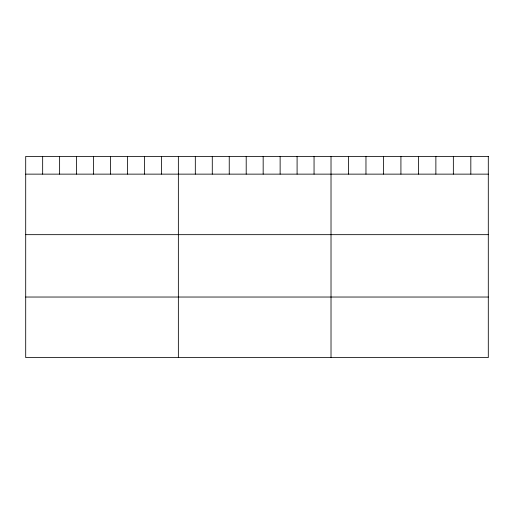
<?xml version="1.0" encoding="UTF-8"?>
<svg xmlns="http://www.w3.org/2000/svg" width="514" height="514" viewBox="0 0 514 514"><rect width="100%" height="100%" fill="white"/><g stroke="black" fill="none" stroke-linecap="round" stroke-linejoin="round"><path stroke-width="0.77" d="M25.7 174.137L488.3 174.137M25.7 234.667L488.3 234.667M25.7 297.034L488.3 297.034M470.824 156.429L470.824 174.137M453.348 156.429L453.348 174.137M435.872 156.429L435.872 174.137M418.396 156.429L418.396 174.137M400.92 156.429L400.92 174.137M383.444 156.429L383.444 174.137M365.968 156.429L365.968 174.137M348.492 156.429L348.492 174.137M331.016 156.429L331.016 357.571M314.054 156.429L314.054 174.137M297.092 156.429L297.092 174.137M280.13 156.429L280.13 174.137M263.168 156.429L263.168 174.137M246.206 156.429L246.206 174.137M229.244 156.429L229.244 174.137M212.282 156.429L212.282 174.137M195.32 156.429L195.32 174.137M178.358 156.429L178.358 357.571M161.396 156.429L161.396 174.137M144.434 156.429L144.434 174.137M127.472 156.429L127.472 174.137M110.51 156.429L110.51 174.137M93.548 156.429L93.548 174.137M76.586 156.429L76.586 174.137M59.624 156.429L59.624 174.137M42.662 156.429L42.662 174.137M488.3 156.429L25.7 156.429L25.7 357.571L488.3 357.571L488.3 156.429"/></g></svg>
